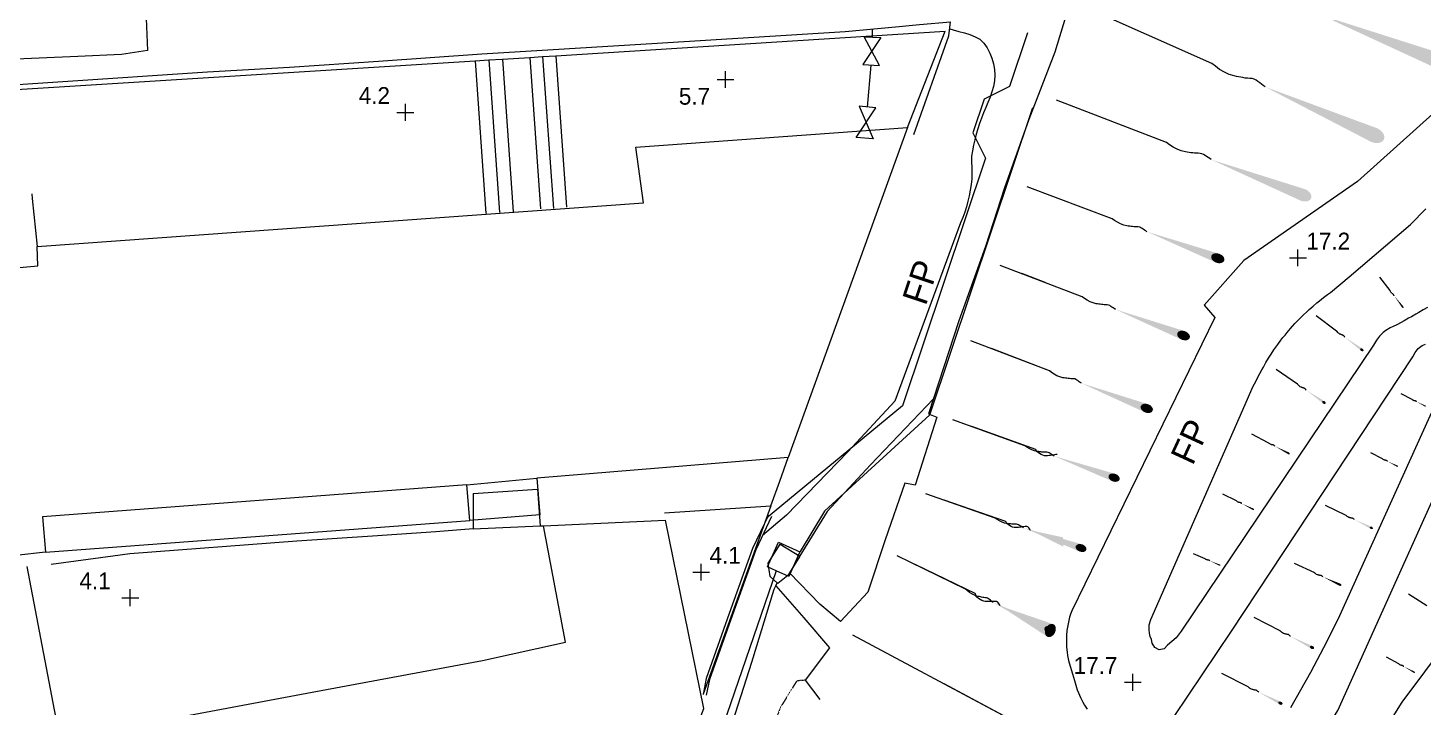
# Model space of a CAD drawing. Header units: millimetres. Extents: x 833924389 to 835767163, y 817400000 to 818811854.
# Drawn here: x 835381438 to 835464360, y 818044203 to 818084582 of the extents above; entities that cross this region are included whole.
import ezdxf
from ezdxf.enums import TextEntityAlignment as Align

# ---------------------------------------------------------------- set-up
doc = ezdxf.new("R2010")
doc.units = ezdxf.units.MM
doc.header["$LTSCALE"] = 10
doc.header["$MEASUREMENT"] = 0
doc.linetypes.add('11nw24d$1$DGN Style 5', pattern=[1.174922, 0.503538, -0.671384])
doc.layers.add('01_Base_Plan', color=5, linetype='Continuous', lineweight=5)
doc.styles.add('11nw24d$0$Style-WORKING', font='WORKING.shx')
doc.styles.add('11nw24d$1$Style-ENGINEERING', font='ENGINEERING.shx')

# ---------------------------------------------------------------- blocks, each defined once
blk = doc.blocks.new('11NW24D$0$SLOPE_278')
at = {"linetype": 'Continuous', "lineweight": 0}
h = blk.add_hatch(color=0, dxfattribs=at)
edge = h.paths.add_edge_path(flags=16)
edge.add_ellipse((0.3, -0.001), major_axis=(0, 0.41), ratio=0.731707, start_angle=0, end_angle=360)
at = {"color": 0, "linetype": 'Continuous', "lineweight": 0}
blk.add_line((5.184, -0.002), (9.133, -0.002), dxfattribs=at)
blk.add_open_spline([(3.585, -0.003), (3.685, -0.049), (3.785, -0.189), (3.885, -0.142), (3.985, -0.095), (4.085, -0.049), (4.185, -0.002), (4.285, 0.044), (4.385, 0.091), (4.485, 0.138), (4.7, 0.238), (5.207, 0.154), (5.184, -0.002)], degree=3, knots=[0, 0, 0, 0, 0.193891, 0.193891, 0.193891, 0.387902, 0.387902, 0.387902, 0.581914, 0.581914, 0.581914, 1, 1, 1, 1], dxfattribs=at)
blk.add_solid([(3.585, -0.003), (0.3, 0.409), (0.3, -0.41)], dxfattribs=at)
blk = doc.blocks.new('11nw24d$0$SPOTHT')
at = {"layer": '01_Base_Plan', "linetype": 'Continuous', "lineweight": 13}
for p, q in [((-0.5, 0), (0.5, 0)), ((0, -0.5), (0, 0.5))]:
    blk.add_line(p, q, dxfattribs=at)

msp = doc.modelspace()

# ---------------------------------------------------------------- hatches: boundary and pattern name
at = {"layer": '01_Base_Plan', "linetype": 'Continuous'}
h = msp.add_hatch(color=256, dxfattribs=at)
edge = h.paths.add_edge_path()
edge.add_ellipse((835461439, 818078215), major_axis=(-591, 261), ratio=0.683333, start_angle=0, end_angle=360)
h = msp.add_hatch(color=256, dxfattribs=at)
edge = h.paths.add_edge_path()
edge.add_ellipse((835457207, 818074653), major_axis=(-497, 191), ratio=0.683333, start_angle=0, end_angle=360)
h = msp.add_hatch(color=256, dxfattribs=at)
edge = h.paths.add_edge_path()
edge.add_ellipse((835452158, 818070887), major_axis=(-385, 144), ratio=0.683333, start_angle=0, end_angle=360)
h = msp.add_hatch(color=256, dxfattribs=at)
edge = h.paths.add_edge_path()
edge.add_ellipse((835463142, 818067997), major_axis=(-45.7, 59.8), ratio=0.683333, start_angle=0, end_angle=360)
h = msp.add_hatch(color=256, dxfattribs=at)
edge = h.paths.add_edge_path()
edge.add_ellipse((835450123, 818066293), major_axis=(-370, 142), ratio=0.683333, start_angle=0, end_angle=360)
h = msp.add_hatch(color=256, dxfattribs=at)
edge = h.paths.add_edge_path()
edge.add_ellipse((835460720, 818065444), major_axis=(-92.2, 68.6), ratio=0.683333, start_angle=0, end_angle=360)
h = msp.add_hatch(color=256, dxfattribs=at)
edge = h.paths.add_edge_path()
edge.add_ellipse((835447937, 818061961), major_axis=(-355, 137), ratio=0.683333, start_angle=0, end_angle=360)
h = msp.add_hatch(color=256, dxfattribs=at)
edge = h.paths.add_edge_path()
edge.add_ellipse((835458466, 818062317), major_axis=(-96.2, 66.8), ratio=0.683333, start_angle=0, end_angle=360)
h = msp.add_hatch(color=256, dxfattribs=at)
edge = h.paths.add_edge_path()
edge.add_ellipse((835456364, 818059289), major_axis=(-74, 38.8), ratio=0.683333, start_angle=0, end_angle=360)
h = msp.add_hatch(color=256, dxfattribs=at)
edge = h.paths.add_edge_path()
edge.add_ellipse((835462822, 818058527), major_axis=(-53.4, 26.7), ratio=0.683333, start_angle=0, end_angle=360)
h = msp.add_hatch(color=256, dxfattribs=at)
edge = h.paths.add_edge_path()
edge.add_ellipse((835445994, 818057843), major_axis=(-326, 117), ratio=0.683333, start_angle=0, end_angle=360)
h = msp.add_hatch(color=256, dxfattribs=at)
edge = h.paths.add_edge_path()
edge.add_ellipse((835454252, 818055968), major_axis=(-60.9, 30.4), ratio=0.683333, start_angle=0, end_angle=360)
h = msp.add_hatch(color=256, dxfattribs=at)
edge = h.paths.add_edge_path()
edge.add_ellipse((835461283, 818054858), major_axis=(-92.4, 45.2), ratio=0.683333, start_angle=0, end_angle=360)
h = msp.add_hatch(color=256, dxfattribs=at)
edge = h.paths.add_edge_path()
edge.add_ellipse((835444033, 818053661), major_axis=(-313, 109), ratio=0.683333, start_angle=0, end_angle=360)
h = msp.add_hatch(color=256, dxfattribs=at)
edge = h.paths.add_edge_path()
edge.add_ellipse((835452260, 818052648), major_axis=(-52.2, 22.6), ratio=0.683333, start_angle=0, end_angle=360)
h = msp.add_hatch(color=256, dxfattribs=at)
edge = h.paths.add_edge_path()
edge.add_ellipse((835459408, 818051480), major_axis=(-91.6, 42.9), ratio=0.683333, start_angle=0, end_angle=360)
h = msp.add_hatch(color=256, dxfattribs=at)
edge = h.paths.add_edge_path()
edge.add_ellipse((835442173, 818048775), major_axis=(-308, 150), ratio=0.683333, start_angle=0, end_angle=360)
h = msp.add_hatch(color=256, dxfattribs=at)
edge = h.paths.add_edge_path()
edge.add_ellipse((835457758, 818047748), major_axis=(-117, 60), ratio=0.683333, start_angle=0, end_angle=360)
h = msp.add_hatch(color=256, dxfattribs=at)
edge = h.paths.add_edge_path()
edge.add_ellipse((835463819, 818046280), major_axis=(-55.5, 30.4), ratio=0.683333, start_angle=0, end_angle=360)
h = msp.add_hatch(color=256, dxfattribs=at)
edge = h.paths.add_edge_path()
edge.add_ellipse((835455882, 818044435), major_axis=(-118, 60), ratio=0.683333, start_angle=0, end_angle=360)

# ---------------------------------------------------------------- linework, layer by layer
for p, q in [((835451813, 818082473), (835444031, 818085913)), ((835431631, 818084034), (835431644, 818084493)), ((835387000, 818082995), (835384406, 818082889)), ((835431333, 818079876), (835431552, 818082375)), ((835449116, 818077770), (835442576, 818080289)), ((835445887, 818073235), (835440818, 818075132)), ((835444096, 818068600), (835439223, 818070464)), ((835441888, 818069446), (835440505, 818069975)), ((835462398, 818068970), (835461797, 818069757)), ((835459220, 818066561), (835458007, 818067465)), ((835442152, 818064188), (835437476, 818065987)), ((835442258, 818064148), (835438706, 818065514)), ((835456900, 818063404), (835455634, 818064282)), ((835463705, 818062492), (835463052, 818062818)), ((835440694, 818059745), (835436410, 818061283)), ((835441334, 818059517), (835437537, 818060879)), ((835455159, 818059920), (835454185, 818060430)), ((835461952, 818058962), (835461249, 818059313)), ((835438935, 818055442), (835434815, 818056881)), ((835439551, 818055228), (835435899, 818056503)), ((835453261, 818056464), (835452460, 818056864)), ((835459779, 818055594), (835458564, 818056189)), ((835412075, 818054987), (835419342, 818055322)), ((835411891, 818054978), (835412075, 818054987)), ((835437162, 818051222), (835433110, 818053200)), ((835451410, 818053016), (835450723, 818053314)), ((835457917, 818052179), (835456712, 818052743)), ((835464578, 818050227), (835463495, 818050924)), ((835455855, 818048732), (835454316, 818049527)), ((835439360, 818043729), (835430476, 818048471)), ((835429071, 818047733), (835427634, 818045799)), ((835462916, 818046776), (835462185, 818047177)), ((835453957, 818045414), (835452401, 818046205)), ((835427634, 818045799), (835428497, 818044645)), ((835442431, 818042091), (835435885, 818045585))]:
    msp.add_line(p, q, dxfattribs=at)
at = {"layer": '01_Base_Plan', "linetype": 'Continuous', "flags": 128}
for points in [[(835384406, 818082889), (835374273, 818082446), (835373994, 818086583), (835370241, 818089894), (835371314, 818091101)], [(835444376, 818089406), (835442478, 818083137), (835440932, 818079140), (835439489, 818075066), (835438342, 818071591), (835436765, 818067158), (835434958, 818061641), (835435468, 818061441), (835434166, 818057405), (835433555, 818057507), (835432382, 818054138), (835431357, 818051035), (835429734, 818049283)], [(835388452, 818085614), (835388541, 818083234), (835387005, 818082995)], [(835374306, 818080782), (835392106, 818081972), (835396978, 818082250), (835402281, 818082606), (835408414, 818083042), (835413317, 818083335), (835418828, 818083680), (835430018, 818084369), (835433220, 818084666), (835433821, 818084722), (835434419, 818084777), (835436267, 818084949)], [(835378927, 818080796), (835379164, 818080811), (835408016, 818082626), (835408829, 818082677), (835409642, 818082729), (835411271, 818082831), (835412028, 818082879), (835412819, 818082929), (835435961, 818084385)], [(835436224, 818084529), (835436438, 818084468), (835436769, 818084376), (835437099, 818084283), (835437422, 818084180), (835437731, 818084058), (835438017, 818083906), (835438258, 818083681), (835438450, 818083390), (835438607, 818083083), (835438736, 818082773), (835438831, 818082446), (835438889, 818082113), (835438907, 818081780), (835438886, 818081440), (835438827, 818081106), (835438735, 818080784), (835438623, 818080469), (835438499, 818080156), (835438368, 818079845), (835438238, 818079534), (835438113, 818079221), (835438001, 818078904), (835437898, 818078583), (835437800, 818078260), (835437710, 818077935), (835437632, 818077607), (835437569, 818077278), (835437528, 818076947), (835437521, 818076611), (835437532, 818076273), (835437542, 818075935), (835437530, 818075599), (835437492, 818075266), (835437442, 818074933), (835437379, 818074601), (835437305, 818074273), (835437218, 818073948), (835437115, 818073630), (835436996, 818073315), (835436870, 818073002), (835432965, 818062392), (835430174, 818059387), (835426523, 818055608), (835425105, 818054407)], [(835440850, 818084292), (835439783, 818081101), (835438264, 818080343), (835437596, 818078348), (835438355, 818076831), (835433425, 818062109)], [(835433723, 818078654), (835435961, 818084385)], [(835434092, 818078244), (835436180, 818084103), (835436267, 818084949)], [(835469820, 818083852), (835460457, 818075457), (835453707, 818070762), (835451340, 818068106), (835451981, 818067373), (835443477, 818049926), (835443410, 818049736), (835443352, 818049545), (835443277, 818049254), (835443238, 818049057), (835443195, 818048762), (835443168, 818048463), (835443156, 818048262), (835443160, 818047963), (835443168, 818047762), (835443199, 818047465), (835443227, 818047266), (835443285, 818046973), (835443648, 818045781), (835443715, 818045516), (835443809, 818045231), (835443879, 818045043), (835443996, 818044768), (835444133, 818044500), (835444234, 818044326), (835444395, 818044074)], [(835408016, 818082626), (835408656, 818073541)], [(835408829, 818082677), (835409469, 818073598)], [(835409642, 818082729), (835410281, 818073654)], [(835411271, 818082831), (835411906, 818073818)], [(835412028, 818082879), (835412668, 818073848)], [(835412819, 818082929), (835413457, 818073930)], [(835454967, 818081078), (835454861, 818081158), (835454755, 818081238), (835454649, 818081318), (835454542, 818081398), (835454436, 818081478), (835454322, 818081538), (835454193, 818081567), (835454057, 818081578), (835453918, 818081585), (835453784, 818081601), (835453654, 818081626), (835453523, 818081651), (835453393, 818081675), (835453262, 818081700), (835453132, 818081725), (835452843, 818081810), (835452549, 818081948), (835452268, 818082118), (835452017, 818082299), (835451813, 818082473)], [(835435045, 818061580), (835441161, 818079843)], [(835377660, 818070043), (835382035, 818070439), (835381996, 818071580), (835418023, 818074189), (835417578, 818077484), (835433723, 818078654), (835426617, 818059051), (835411693, 818057814)], [(835451767, 818076750), (835451677, 818076811), (835451586, 818076873), (835451496, 818076934), (835451405, 818076996), (835451315, 818077057), (835451218, 818077102), (835451111, 818077121), (835450998, 818077125), (835450884, 818077125), (835450773, 818077132), (835450665, 818077148), (835450556, 818077163), (835450448, 818077178), (835450340, 818077193), (835450231, 818077208), (835449990, 818077267), (835449743, 818077368), (835449505, 818077497), (835449292, 818077636), (835449116, 818077770)], [(835381665, 818074710), (835381684, 818074449), (835381984, 818071576)], [(835464617, 818067967), (835464359, 818067815), (835464102, 818067664), (835463926, 818067563), (835463668, 818067414), (835463492, 818067316), (835463231, 818067168), (835463055, 818067072), (835462793, 818066928), (835462586, 818066828), (835462402, 818066742), (835462148, 818066586), (835461988, 818066463), (835461773, 818066254), (835461590, 818066018), (835461414, 818065711), (835449977, 818048721), (835449676, 818048311), (835449172, 818047877), (835448961, 818047668), (835448672, 818047617), (835448406, 818047746), (835448262, 818048004), (835448211, 818048213), (835448141, 818048400), (835448094, 818048596), (835448074, 818048795), (835448086, 818049094), (835448168, 818049418), (835453918, 818062512), (835454039, 818062785), (835454125, 818062967), (835454250, 818063238), (835454340, 818063418), (835454430, 818063598), (835454566, 818063863), (835454660, 818064041), (835454770, 818064244), (835454867, 818064420), (835455016, 818064680), (835455168, 818064938), (835455328, 818065191), (835455496, 818065440), (835455609, 818065606), (835455727, 818065768), (835455902, 818066008), (835456027, 818066166), (835456152, 818066322), (835456277, 818066478), (835456473, 818066705), (835456606, 818066856), (835456742, 818067002), (835456879, 818067148), (835457086, 818067363), (835457231, 818067504), (835457449, 818067709), (835457598, 818067844), (835457820, 818068043), (835458051, 818068234), (835458207, 818068361), (835458445, 818068545), (835458684, 818068723), (835458852, 818068844), (835459965, 818069791), (835463602, 818072889), (835464531, 818073834)], [(835447942, 818072466), (835447872, 818072513), (835447801, 818072560), (835447731, 818072607), (835447661, 818072653), (835447590, 818072700), (835447515, 818072734), (835447432, 818072748), (835447345, 818072750), (835447257, 818072749), (835447171, 818072754), (835447088, 818072765), (835447004, 818072776), (835446920, 818072787), (835446836, 818072798), (835446753, 818072809), (835446566, 818072853), (835446374, 818072929), (835446190, 818073026), (835446024, 818073132), (835445887, 818073235)], [(835446071, 818067844), (835446003, 818067890), (835445936, 818067936), (835445868, 818067981), (835445801, 818068027), (835445733, 818068073), (835445661, 818068106), (835445581, 818068119), (835445498, 818068122), (835445413, 818068122), (835445330, 818068128), (835445249, 818068139), (835445169, 818068150), (835445088, 818068161), (835445007, 818068172), (835444927, 818068183), (835444747, 818068227), (835444563, 818068302), (835444386, 818068397), (835444226, 818068500), (835444096, 818068600)], [(835462642, 818068652), (835462635, 818068666), (835462629, 818068680), (835462623, 818068694), (835462616, 818068708), (835462610, 818068722), (835462602, 818068735), (835462590, 818068745), (835462577, 818068754), (835462563, 818068762), (835462550, 818068771), (835462538, 818068781), (835462526, 818068791), (835462515, 818068801), (835462503, 818068810), (835462491, 818068820), (835462466, 818068845), (835462444, 818068876), (835462425, 818068909), (835462409, 818068941), (835462398, 818068970)], [(835459712, 818066195), (835459696, 818066213), (835459681, 818066231), (835459666, 818066249), (835459651, 818066267), (835459635, 818066285), (835459618, 818066300), (835459597, 818066311), (835459574, 818066318), (835459550, 818066325), (835459527, 818066333), (835459506, 818066342), (835459484, 818066351), (835459462, 818066361), (835459441, 818066370), (835459419, 818066380), (835459372, 818066406), (835459327, 818066441), (835459285, 818066482), (835459249, 818066523), (835459220, 818066561)], [(835449559, 818043639), (835452977, 818048715), (835463758, 818065018), (835463883, 818065291), (835464074, 818065522), (835464313, 818065699), (835464496, 818065783)], [(835465785, 818048094), (835463090, 818044494), (835461734, 818042326), (835459973, 818039775), (835456527, 818035408), (835455668, 818034412), (835454406, 818033133), (835447113, 818026582), (835446559, 818026197), (835446316, 818026043), (835446070, 818026188), (835446086, 818026471), (835449172, 818029947), (835451035, 818032195), (835453000, 818034570), (835456270, 818039063), (835458055, 818041895), (835458832, 818043272), (835459285, 818044010), (835468535, 818064543)], [(835444048, 818063459), (835443983, 818063503), (835443918, 818063547), (835443853, 818063591), (835443789, 818063634), (835443724, 818063678), (835443655, 818063710), (835443578, 818063724), (835443498, 818063727), (835443416, 818063727), (835443337, 818063732), (835443259, 818063743), (835443182, 818063754), (835443104, 818063764), (835443027, 818063775), (835442950, 818063786), (835442777, 818063828), (835442600, 818063901), (835442430, 818063992), (835442278, 818064092), (835442152, 818064188)], [(835465898, 818063990), (835459395, 818049623), (835458645, 818048094), (835457668, 818046260), (835456488, 818044168)], [(835457413, 818063048), (835457397, 818063066), (835457381, 818063083), (835457365, 818063101), (835457349, 818063119), (835457333, 818063137), (835457314, 818063152), (835457293, 818063161), (835457269, 818063168), (835457244, 818063174), (835457221, 818063181), (835457199, 818063190), (835457176, 818063199), (835457154, 818063208), (835457132, 818063217), (835457109, 818063226), (835457061, 818063251), (835457013, 818063285), (835456969, 818063325), (835456931, 818063366), (835456900, 818063404)], [(835433425, 818062109), (835425336, 818055444)], [(835435251, 818062536), (835431517, 818058603), (835428943, 818055826), (835427311, 818053202)], [(835463970, 818062359), (835463961, 818062366), (835463952, 818062374), (835463943, 818062381), (835463935, 818062388), (835463926, 818062396), (835463916, 818062401), (835463905, 818062404), (835463894, 818062406), (835463882, 818062407), (835463870, 818062409), (835463859, 818062411), (835463848, 818062414), (835463837, 818062417), (835463826, 818062419), (835463815, 818062422), (835463790, 818062431), (835463766, 818062444), (835463742, 818062459), (835463722, 818062476), (835463705, 818062492)], [(835435045, 818061580), (835428780, 818055858), (835427330, 818053454)], [(835442430, 818059123), (835442371, 818059161), (835442311, 818059200), (835442251, 818059238), (835442192, 818059277), (835442132, 818059315), (835442068, 818059343), (835441999, 818059353), (835441926, 818059354), (835441852, 818059353), (835441779, 818059356), (835441709, 818059364), (835441638, 818059372), (835441568, 818059381), (835441497, 818059389), (835441426, 818059397), (835441269, 818059432), (835441107, 818059494), (835440951, 818059574), (835440810, 818059661), (835440694, 818059745)], [(835455554, 818059713), (835455541, 818059725), (835455528, 818059736), (835455515, 818059747), (835455502, 818059758), (835455489, 818059769), (835455474, 818059778), (835455458, 818059783), (835455441, 818059786), (835455423, 818059788), (835455406, 818059791), (835455389, 818059795), (835455372, 818059799), (835455356, 818059804), (835455339, 818059808), (835455323, 818059812), (835455286, 818059826), (835455249, 818059846), (835455215, 818059870), (835455184, 818059896), (835455159, 818059920)], [(835425598, 818056174), (835426125, 818057643), (835426629, 818059047)], [(835462237, 818058819), (835462227, 818058827), (835462218, 818058835), (835462209, 818058843), (835462199, 818058851), (835462190, 818058858), (835462179, 818058864), (835462168, 818058868), (835462155, 818058869), (835462142, 818058871), (835462130, 818058873), (835462118, 818058876), (835462106, 818058878), (835462094, 818058881), (835462082, 818058884), (835462070, 818058887), (835462044, 818058896), (835462018, 818058910), (835461992, 818058927), (835461970, 818058945), (835461952, 818058962)], [(835407527, 818057418), (835411693, 818057814)], [(835411693, 818057814), (835411871, 818055639), (835407703, 818055287), (835407527, 818057418)], [(835407527, 818057418), (835382305, 818055514), (835382480, 818053408), (835380727, 818053211)], [(835407898, 818056905), (835407894, 818054794), (835411891, 818054978)], [(835407898, 818056905), (835411722, 818057161), (835411891, 818054978)], [(835419273, 818055746), (835425598, 818056174)], [(835425598, 818056174), (835421574, 818044973)], [(835453586, 818056301), (835453575, 818056310), (835453564, 818056319), (835453553, 818056328), (835453543, 818056337), (835453532, 818056346), (835453520, 818056353), (835453507, 818056356), (835453492, 818056358), (835453478, 818056360), (835453464, 818056362), (835453450, 818056365), (835453437, 818056369), (835453423, 818056372), (835453409, 818056375), (835453396, 818056378), (835453366, 818056389), (835453336, 818056405), (835453307, 818056424), (835453282, 818056444), (835453261, 818056464)], [(835375781, 818052259), (835374086, 818052206), (835374422, 818050241), (835374890, 818047639), (835375827, 818042674), (835376500, 818038925), (835376779, 818037284), (835377767, 818032188), (835378102, 818030488), (835378602, 818027952), (835385700, 818029420), (835385295, 818031791), (835385096, 818032951), (835411283, 818037942), (835411863, 818034234), (835418492, 818035600), (835418136, 818041592), (835420621, 818041496), (835421609, 818044113), (835419342, 818055322)], [(835382480, 818053408), (835407703, 818055287)], [(835425462, 818055616), (835424509, 818053622), (835423123, 818049763), (835421751, 818045895), (835421564, 818044946)], [(835425642, 818055530), (835424692, 818053545), (835423310, 818049696), (835421943, 818045842), (835421759, 818044908)], [(835440605, 818054859), (835440548, 818054895), (835440490, 818054932), (835440433, 818054968), (835440375, 818055005), (835440318, 818055041), (835440257, 818055067), (835440190, 818055077), (835440120, 818055077), (835440049, 818055075), (835439979, 818055078), (835439911, 818055085), (835439844, 818055092), (835439776, 818055099), (835439708, 818055107), (835439641, 818055114), (835439489, 818055146), (835439333, 818055204), (835439183, 818055279), (835439047, 818055362), (835438935, 818055442)], [(835460272, 818055353), (835460255, 818055366), (835460239, 818055379), (835460223, 818055393), (835460206, 818055406), (835460190, 818055420), (835460172, 818055430), (835460152, 818055435), (835460130, 818055438), (835460108, 818055440), (835460087, 818055443), (835460066, 818055448), (835460046, 818055453), (835460025, 818055457), (835460005, 818055462), (835459984, 818055467), (835459939, 818055482), (835459893, 818055506), (835459849, 818055535), (835459811, 818055565), (835459779, 818055594)], [(835381369, 818052566), (835383327, 818042280), (835398327, 818045098), (835408456, 818046975), (835413394, 818048058), (835412075, 818054987)], [(835407894, 818054794), (835405679, 818054632), (835401928, 818054357), (835397413, 818054062), (835387492, 818053323), (835386490, 818053185), (835382813, 818052679)], [(835425900, 818052311), (835425390, 818052539), (835426042, 818054000)], [(835426007, 818051560), (835425554, 818051976), (835425439, 818052758), (835426155, 818053895), (835427311, 818053167), (835426700, 818052194), (835426596, 818052030), (835426007, 818051560)], [(835426042, 818054000), (835427320, 818053429), (835426668, 818051968), (835425900, 818052311)], [(835451689, 818052895), (835451680, 818052902), (835451670, 818052909), (835451661, 818052916), (835451651, 818052923), (835451642, 818052930), (835451632, 818052935), (835451621, 818052938), (835451609, 818052939), (835451596, 818052939), (835451584, 818052941), (835451573, 818052943), (835451562, 818052945), (835451550, 818052947), (835451539, 818052949), (835451527, 818052951), (835451502, 818052958), (835451476, 818052970), (835451451, 818052985), (835451429, 818053001), (835451410, 818053016)], [(835425900, 818052311), (835422751, 818043135), (835416841, 818027801), (835415844, 818025858)], [(835429734, 818049283), (835428504, 818050314), (835426700, 818052194)], [(835458406, 818051950), (835458390, 818051963), (835458373, 818051976), (835458357, 818051989), (835458341, 818052001), (835458324, 818052014), (835458306, 818052024), (835458286, 818052029), (835458265, 818052031), (835458244, 818052033), (835458223, 818052036), (835458202, 818052040), (835458182, 818052044), (835458162, 818052049), (835458141, 818052053), (835458121, 818052057), (835458076, 818052072), (835458031, 818052094), (835457987, 818052122), (835457949, 818052151), (835457917, 818052179)], [(835413979, 818022019), (835415672, 818025722), (835416717, 818027206), (835417347, 818028224), (835418889, 818032158), (835420744, 818036648), (835422106, 818040009), (835423167, 818042846), (835424460, 818046884), (835425784, 818051220), (835425882, 818051415), (835425970, 818051593)], [(835425882, 818051415), (835427552, 818049513), (835429071, 818047733)], [(835438803, 818050421), (835438749, 818050465), (835438694, 818050510), (835438640, 818050554), (835438585, 818050599), (835438531, 818050643), (835438471, 818050677), (835438404, 818050695), (835438332, 818050704), (835438259, 818050710), (835438188, 818050721), (835438119, 818050737), (835438051, 818050753), (835437982, 818050769), (835437913, 818050784), (835437845, 818050800), (835437693, 818050851), (835437541, 818050930), (835437396, 818051025), (835437266, 818051127), (835437162, 818051222)], [(835456478, 818048410), (835456458, 818048427), (835456437, 818048445), (835456417, 818048462), (835456396, 818048480), (835456376, 818048497), (835456353, 818048511), (835456327, 818048518), (835456300, 818048522), (835456272, 818048526), (835456245, 818048530), (835456218, 818048537), (835456192, 818048544), (835456166, 818048550), (835456140, 818048557), (835456114, 818048564), (835456056, 818048585), (835455998, 818048616), (835455943, 818048654), (835455894, 818048694), (835455855, 818048732)], [(835463212, 818046614), (835463202, 818046623), (835463192, 818046631), (835463183, 818046640), (835463173, 818046649), (835463163, 818046657), (835463153, 818046664), (835463140, 818046668), (835463127, 818046670), (835463114, 818046672), (835463101, 818046675), (835463088, 818046678), (835463076, 818046682), (835463063, 818046685), (835463051, 818046689), (835463038, 818046692), (835463011, 818046703), (835462983, 818046719), (835462957, 818046738), (835462934, 818046758), (835462916, 818046776)], [(835454588, 818045093), (835454567, 818045111), (835454546, 818045128), (835454525, 818045146), (835454504, 818045163), (835454483, 818045181), (835454460, 818045195), (835454434, 818045202), (835454407, 818045206), (835454378, 818045209), (835454351, 818045214), (835454325, 818045220), (835454298, 818045227), (835454272, 818045233), (835454245, 818045240), (835454219, 818045246), (835454160, 818045267), (835454102, 818045298), (835454046, 818045336), (835453997, 818045376), (835453957, 818045414)]]:
    msp.add_lwpolyline(points, dxfattribs=at)
at = {"layer": '01_Base_Plan', "flags": 128}
msp.add_lwpolyline([(835443295, 818049323), (835443277, 818049254), (835443238, 818049057), (835443195, 818048762), (835443168, 818048463), (835443156, 818048262), (835443160, 818047963), (835443168, 818047762), (835443199, 818047465), (835443227, 818047266), (835443285, 818046973), (835443511, 818046231)], dxfattribs=at)
at = {"layer": '01_Base_Plan', "linetype": '11nw24d$1$DGN Style 5', "flags": 128}
msp.add_lwpolyline([(835427634, 818045799), (835427134, 818045762), (835426139, 818044145), (835425412, 818042065), (835423012, 818039311), (835421318, 818037123), (835419945, 818034195), (835418558, 818030819), (835417258, 818027706), (835415999, 818026075)], dxfattribs=at)
at = {"layer": '01_Base_Plan', "linetype": 'Continuous'}
for points, knots in [([(835442604, 818059211), (835442512, 818059227), (835442397, 818059181), (835442296, 818059172), (835442184, 818059162), (835442071, 818059151), (835441959, 818059141), (835441717, 818059119), (835441356, 818059386), (835441334, 818059517)], [0, 0, 0, 0, 0.222186, 0.222186, 0.222186, 0.468701, 0.468701, 0.468701, 1, 1, 1, 1]), ([(835441031, 818054711), (835440953, 818054786), (835440907, 818054949), (835440799, 818054938), (835440691, 818054927), (835440584, 818054916), (835440476, 818054905), (835440368, 818054894), (835440261, 818054883), (835440153, 818054872), (835439921, 818054848), (835439580, 818055102), (835439551, 818055228)], [0, 0, 0, 0, 0.193973, 0.193973, 0.193973, 0.388006, 0.388006, 0.388006, 0.58204, 0.58204, 0.58204, 1, 1, 1, 1])]:
    msp.add_open_spline(points, degree=3, knots=knots, dxfattribs=at)
at = {"layer": '01_Base_Plan', "linetype": 'Continuous', "extrusion": (0, 0, -1)}
for points in [[(-835458384, 818085306), (-835465784, 818081886), (-835466151, 818082832)], [(-835454967, 818081078), (-835461261, 818077811), (-835461618, 818078619)], [(-835446071, 818067844), (-835450027, 818066040), (-835450220, 818066546)], [(-835442430, 818059123), (-835445914, 818057620), (-835446073, 818058065)], [(-835453586, 818056301), (-835454231, 818055926), (-835454272, 818056010)], [(-835440605, 818054859), (-835443958, 818053447), (-835444107, 818053875)], [(-835456478, 818048410), (-835457717, 818047668), (-835457799, 818047828)], [(-835463212, 818046614), (-835463799, 818046243), (-835463840, 818046318)], [(-835454588, 818045093), (-835455841, 818044354), (-835455923, 818044516)]]:
    msp.add_solid(points, dxfattribs=at)
at = {"layer": '01_Base_Plan', "linetype": 'Continuous'}
for points in [[(835451767, 818076750), (835457076, 818074314), (835457338, 818074993)], [(835447942, 818072466), (835452059, 818070624), (835452256, 818071150)], [(835462642, 818068652), (835463101, 818067966), (835463183, 818068028)], [(835459712, 818066195), (835460673, 818065381), (835460767, 818065507)], [(835444048, 818063459), (835447844, 818061718), (835448031, 818062204)], [(835457413, 818063048), (835458421, 818062251), (835458512, 818062382)], [(835463970, 818062359), (835464496, 818062053), (835464530, 818062121)], [(835455554, 818059713), (835456337, 818059238), (835456390, 818059339)], [(835462237, 818058819), (835462803, 818058490), (835462840, 818058563)], [(835460272, 818055353), (835461252, 818054795), (835461314, 818054921)], [(835442986, 818053741), (835442947, 818054298), (835441031, 818054711)], [(835451689, 818052895), (835452245, 818052612), (835452276, 818052683)], [(835458406, 818051950), (835459379, 818051418), (835459438, 818051543)], [(835438803, 818050421), (835442070, 818048564), (835442276, 818048985)]]:
    msp.add_solid(points, dxfattribs=at)
for points in [[(835432052, 818082351), (835431131, 818084057), (835432130, 818084010), (835431053, 818082399)], [(835430834, 818079920), (835431671, 818077983), (835430672, 818078069), (835431832, 818079833)]]:
    msp.add_3dface(points, dxfattribs=at)

# ---------------------------------------------------------------- block references
at = {"layer": '01_Base_Plan', "linetype": 'Continuous', "xscale": 1000, "yscale": 1000, "zscale": 1000}
for p in [(835422901, 818081517, 5700), (835403874, 818079561, 4200), (835456922, 818070907, 17200), (835421450, 818052226, 4100), (835387522, 818050708, 4100), (835447110, 818045678, 17700)]:
    msp.add_blockref('11nw24d$0$SPOTHT', p, dxfattribs=at)
at = {"layer": '01_Base_Plan', "linetype": 'Continuous', "xscale": 1012.086389430723, "yscale": 1012.086389430723, "zscale": 1012.086389430723, "rotation": 153.9789189275166}
msp.add_blockref('11NW24D$0$SLOPE_278', (835442481, 818048624), dxfattribs=at)

# ---------------------------------------------------------------- texts
at = {"layer": '01_Base_Plan', "linetype": 'Continuous', "style": '11nw24d$1$Style-ENGINEERING'}
for s, p in [('4.2', (835402957, 818080061, 4200)), ('4.1', (835386355, 818051208, 4100)), ('17.7', (835446193, 818046178, 17700))]:
    msp.add_text(s, height=1000, dxfattribs=at).set_placement(p, align=Align.RIGHT)
msp.add_text('5.7', height=1000, dxfattribs=at).set_placement((835421984, 818081017, 5700), align=Align.TOP_RIGHT)
for s, p in [('17.2', (835457422, 818071407, 17200)), ('4.1', (835421950, 818052726, 4100))]:
    msp.add_text(s, height=1000, dxfattribs=at).set_placement(p)
at = {"layer": '01_Base_Plan', "linetype": 'Continuous', "style": '11nw24d$0$Style-WORKING'}
for rotation, p in [(71.68883, (835434802, 818068018)), (65.17067, (835450664, 818058514))]:
    msp.add_text('FP', height=1500, rotation=rotation, dxfattribs=at).set_placement(p)

doc.saveas('drawing.dxf')
